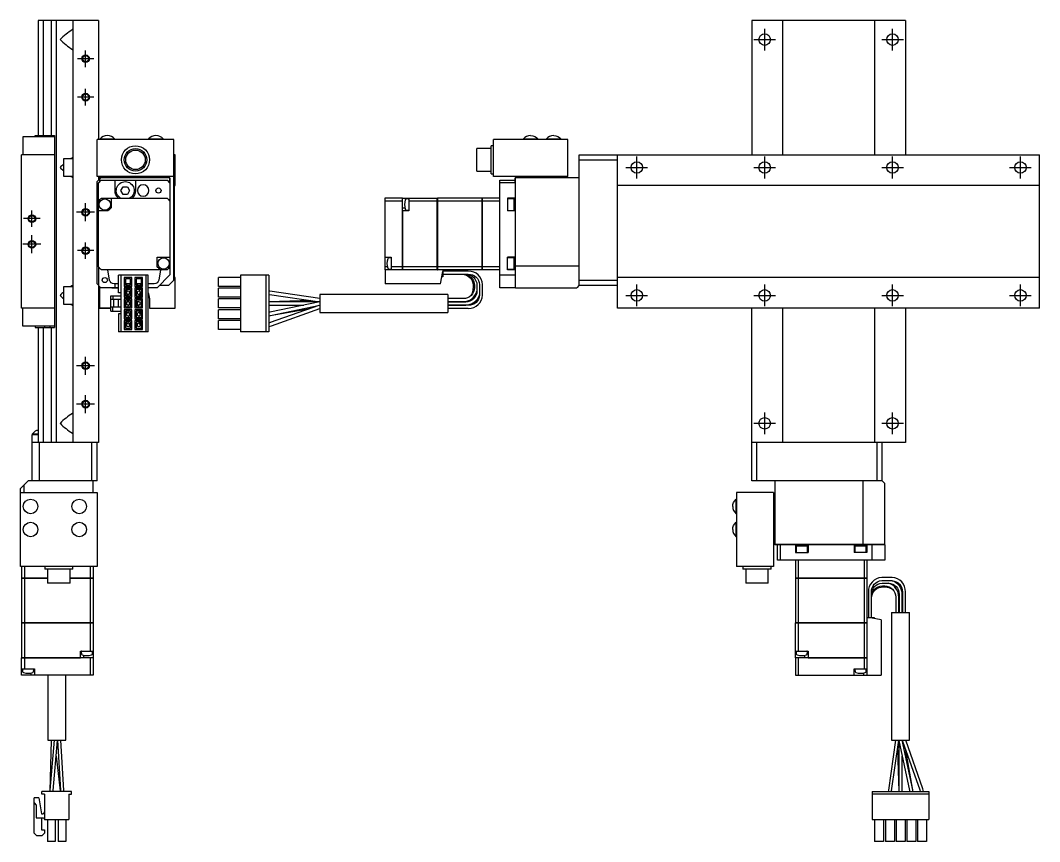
# Model space of a CAD drawing. Extents: x -2 to 818, y -8 to 481.
# Drawn here: x 419 to 817.6, y 87.5 to 408.5 of the extents above; entities that cross this region are included whole.
import ezdxf

# ---------------------------------------------------------------- set-up
doc = ezdxf.new("R2010")
doc.units = 0
doc.header["$LTSCALE"] = 0.5
doc.linetypes.add('CENTER', pattern=[50.8, 31.75, -6.35, 6.35, -6.35])
for name, color, linetype in [('MSM_CENTER', 1, 'CENTER'), ('MSM_CONTINUOUS', 7, 'CONTINUOUS'), ('MSM_NARROW', 5, 'CONTINUOUS')]:
    doc.layers.add(name, color=color, linetype=linetype)

msp = doc.modelspace()

# ---------------------------------------------------------------- linework, layer by layer
at = {"layer": 'MSM_CENTER'}
for p, q in [((710.06, 396.79), (710.06, 405.29)), ((760.06, 396.79), (760.06, 405.29)), ((705.81, 401.04), (714.31, 401.04)), ((755.81, 401.04), (764.31, 401.04)), ((444.54, 390.31), (444.54, 396.77)), ((447.77, 393.54), (441.31, 393.54)), ((444.54, 375.31), (444.54, 381.77)), ((447.77, 378.54), (441.31, 378.54)), ((660.06, 346.79), (660.06, 355.29)), ((710.06, 346.79), (710.06, 355.29)), ((760.06, 346.79), (760.06, 355.29)), ((810.06, 346.79), (810.06, 355.29)), ((655.81, 351.04), (664.31, 351.04)), ((705.81, 351.04), (714.31, 351.04)), ((755.81, 351.04), (764.31, 351.04)), ((805.81, 351.04), (814.31, 351.04)), ((444.54, 330.04), (444.54, 337.04)), ((426.77, 331.04), (420.31, 331.04)), ((423.54, 327.81), (423.54, 334.27)), ((448.04, 333.54), (441.04, 333.54)), ((423.54, 317.54), (423.54, 324.54)), ((427.04, 321.04), (420.04, 321.04)), ((444.54, 315.31), (444.54, 321.77)), ((447.77, 318.54), (441.31, 318.54)), ((660.06, 296.79), (660.06, 305.29)), ((710.06, 296.79), (710.06, 305.29)), ((760.06, 296.79), (760.06, 305.29)), ((810.06, 296.79), (810.06, 305.29)), ((655.81, 301.04), (664.31, 301.04)), ((705.81, 301.04), (714.31, 301.04)), ((755.81, 301.04), (764.31, 301.04)), ((805.81, 301.04), (814.31, 301.04)), ((444.54, 270.04), (444.54, 277.04)), ((448.04, 273.54), (441.04, 273.54)), ((444.54, 255.04), (444.54, 262.04)), ((448.04, 258.54), (441.04, 258.54)), ((710.06, 246.79), (710.06, 255.29)), ((760.06, 246.79), (760.06, 255.29)), ((705.81, 251.04), (714.31, 251.04)), ((755.81, 251.04), (764.31, 251.04))]:
    msp.add_line(p, q, dxfattribs=at)
at = {"layer": 'MSM_CONTINUOUS'}
for p, q in [((426.04, 408.54), (426.04, 363.54)), ((449.54, 408.54), (426.04, 408.54)), ((428, 408.54), (428, 363.54)), ((431.08, 408.54), (431.08, 363.54)), ((433.04, 408.54), (433.04, 243.54)), ((439.54, 408.54), (439.54, 243.54)), ((449.54, 408.54), (449.54, 362.04)), ((705.06, 408.54), (705.06, 356.04)), ((765.06, 408.54), (705.06, 408.54)), ((717.06, 408.54), (717.06, 356.04)), ((753.06, 408.54), (753.06, 356.04)), ((765.06, 408.54), (765.06, 356.04)), ((439.54, 404.78), (439.41, 404.94)), ((439.54, 397.3), (439.41, 397.14)), ((432.44, 363.04), (420.04, 363.04)), ((420.04, 363.04), (420.04, 356.04)), ((424.84, 363.54), (432.44, 363.54)), ((424.84, 363.04), (424.84, 363.54)), ((428.52, 363.04), (428.52, 363.54)), ((430.57, 363.04), (430.57, 363.54)), ((432.44, 363.54), (432.44, 356.04)), ((449.04, 347.54), (449.04, 362.04)), ((479.04, 362.04), (449.04, 362.04)), ((450.19, 362.2), (455.89, 362.2)), ((450.19, 362.2), (450.19, 362.04)), ((455.89, 362.04), (455.89, 362.2)), ((469.19, 362.2), (474.89, 362.2)), ((469.19, 362.2), (469.19, 362.04)), ((474.89, 362.04), (474.89, 362.2)), ((479.04, 307.04), (479.04, 362.04)), ((603.06, 348.54), (603.06, 359.54)), ((604.06, 359.54), (603.06, 359.54)), ((633.06, 362.04), (604.06, 362.04)), ((604.06, 347.54), (604.06, 362.04)), ((615.71, 362.2), (621.41, 362.2)), ((615.71, 362.2), (615.71, 362.04)), ((621.41, 362.04), (621.41, 362.2)), ((624.71, 362.2), (630.41, 362.2)), ((624.71, 362.2), (624.71, 362.04)), ((630.41, 362.04), (630.41, 362.2)), ((633.06, 347.54), (633.06, 362.04)), ((419.54, 296.04), (419.54, 356.04)), ((432.54, 356.04), (419.54, 356.04)), ((432.54, 296.04), (432.54, 356.04)), ((439.54, 354.78), (439.41, 354.94)), ((479.54, 356.04), (479.04, 356.04)), ((479.54, 344.04), (479.54, 356.04)), ((597.56, 349.62), (597.56, 358.47)), ((603.06, 358.47), (597.56, 358.47)), ((637.56, 356.04), (817.56, 356.04)), ((637.56, 305.04), (637.56, 356.04)), ((652.56, 296.04), (652.56, 356.04)), ((817.56, 296.04), (817.56, 356.04)), ((436.04, 347.54), (436.04, 354.54)), ((436.04, 354.54), (439.54, 354.54)), ((637.56, 354.04), (652.56, 354.04)), ((439.54, 347.54), (436.04, 347.54)), ((439.54, 347.3), (439.41, 347.14)), ((479.04, 347.54), (449.04, 347.54)), ((450.54, 347.04), (449.04, 345.54)), ((449.54, 347.54), (449.54, 346.04)), ((450.04, 347.54), (450.04, 345.54)), ((450.54, 347.54), (450.54, 347.04)), ((477.54, 347.04), (450.54, 347.04)), ((453.04, 347.54), (453.04, 347.04)), ((455.54, 347.54), (455.54, 347.04)), ((469.54, 347.54), (469.54, 347.04)), ((472.04, 347.54), (472.04, 347.04)), ((474.54, 347.54), (474.54, 347.04)), ((477.44, 345.14), (477.44, 347.04)), ((477.54, 347.04), (477.54, 337.92)), ((597.56, 349.62), (603.06, 349.62)), ((603.06, 348.54), (604.06, 348.54)), ((633.06, 347.54), (604.06, 347.54)), ((612.56, 345.14), (612.56, 347.04)), ((637.56, 347.04), (612.56, 347.04)), ((612.66, 312.54), (612.66, 347.04)), ((615.68, 347.54), (615.68, 347.04)), ((617.12, 347.54), (617.12, 347.04)), ((620.01, 347.54), (620.01, 347.04)), ((621.45, 347.54), (621.45, 347.04)), ((624.68, 347.54), (624.68, 347.04)), ((626.12, 347.54), (626.12, 347.04)), ((629.01, 347.54), (629.01, 347.04)), ((630.45, 347.54), (630.45, 347.04)), ((449.04, 305.54), (449.04, 345.54)), ((450.54, 346.04), (449.54, 345.04)), ((449.54, 337.93), (449.54, 345.04)), ((450.54, 346.04), (476.54, 346.04)), ((456.04, 342.04), (456.04, 346.04)), ((458.31, 342.04), (459.17, 343.54)), ((459.17, 343.54), (460.91, 343.54)), ((460.91, 343.54), (461.77, 342.04)), ((464.04, 346.04), (464.04, 342.04)), ((477.54, 345.04), (476.54, 346.04)), ((479.24, 344.04), (479.54, 344.04)), ((479.24, 308.04), (479.24, 344.04)), ((606.56, 346.04), (612.56, 346.04)), ((606.56, 304.04), (606.56, 346.04)), ((612.56, 345.04), (606.56, 345.04)), ((612.56, 345.04), (612.56, 345.14)), ((612.56, 345.14), (612.56, 345.04)), ((612.56, 345.04), (612.56, 304.04)), ((817.56, 344.04), (652.56, 344.04)), ((450.7, 339.04), (476.39, 339.04)), ((454.54, 339.04), (454.54, 335.29)), ((459.17, 340.54), (458.31, 342.04)), ((460.91, 340.54), (459.17, 340.54)), ((461.77, 342.04), (460.91, 340.54)), ((568.45, 339.04), (561.56, 339.04)), ((561.56, 339.04), (561.56, 311.04)), ((568.45, 311.04), (568.45, 339.04)), ((568.46, 339.04), (582.06, 339.04)), ((570.75, 338.77), (569.98, 338.7)), ((570.96, 339.04), (570.96, 334.04)), ((582.06, 311.04), (582.06, 339.04)), ((582.06, 339.03), (582.07, 339.03)), ((582.07, 339.04), (582.07, 311.04)), ((599.56, 339.04), (582.07, 339.04)), ((599.56, 311.04), (599.56, 339.04)), ((599.57, 339.04), (599.57, 311.04)), ((606.56, 339.04), (599.57, 339.04)), ((612.56, 339.04), (609.56, 339.04)), ((609.56, 339.04), (609.56, 334.04)), ((612.06, 338.79), (609.56, 338.79)), ((612.06, 334.29), (612.06, 338.79)), ((449.54, 312.2), (449.54, 337.89)), ((477.54, 337.89), (477.54, 312.2)), ((568.45, 337.89), (561.56, 337.89)), ((568.46, 335.29), (569.4, 335.29)), ((582.06, 337.89), (570.96, 337.89)), ((582.06, 337.88), (582.07, 337.88)), ((599.56, 337.89), (582.07, 337.89)), ((606.56, 337.89), (599.57, 337.89)), ((453.29, 334.04), (449.54, 334.04)), ((570.96, 334.04), (568.46, 334.04)), ((568.46, 334.04), (568.46, 311.04)), ((569.98, 334.38), (570.75, 334.31)), ((609.56, 334.29), (612.06, 334.29)), ((612.56, 334.04), (609.56, 334.04)), ((472.54, 312.29), (472.54, 316.04)), ((472.54, 316.04), (477.54, 316.04)), ((561.56, 316.04), (564.06, 316.04)), ((563.86, 315.77), (563.09, 315.7)), ((564.06, 316.04), (564.06, 311.04)), ((612.56, 316.04), (609.56, 316.04)), ((609.56, 311.04), (609.56, 316.04)), ((612.06, 315.79), (609.56, 315.79)), ((612.06, 311.29), (612.06, 315.79)), ((449.54, 312.14), (449.54, 243.54)), ((476.39, 311.04), (450.69, 311.04)), ((453.95, 307.03), (453.24, 311.04)), ((473.84, 311.04), (473.13, 307.03)), ((477.54, 312.15), (477.54, 309.04)), ((561.56, 312.29), (562.51, 312.29)), ((568.45, 311.04), (561.56, 311.04)), ((561.66, 311.04), (561.66, 305.54)), ((563.09, 311.38), (563.86, 311.31)), ((568.45, 312.2), (564.06, 312.2)), ((582.06, 312.2), (568.46, 312.2)), ((599.56, 311.04), (568.46, 311.04)), ((582.06, 312.2), (582.07, 312.2)), ((582.06, 311.05), (582.07, 311.05)), ((599.56, 312.2), (582.07, 312.2)), ((584.16, 311.04), (584.16, 308.24)), ((606.56, 312.2), (599.57, 312.2)), ((606.56, 311.04), (599.57, 311.04)), ((609.56, 311.29), (612.06, 311.29)), ((612.56, 311.04), (609.56, 311.04)), ((612.56, 312.57), (612.65, 312.53)), ((612.65, 312.53), (612.66, 312.54)), ((612.65, 304.05), (612.65, 312.53)), ((612.66, 312.54), (637.56, 312.54)), ((457.44, 301.99), (457.44, 308.99)), ((469.04, 308.99), (457.44, 308.99)), ((458.44, 286.79), (458.44, 308.99)), ((459.64, 308.04), (459.64, 304.54)), ((462.64, 308.04), (459.64, 308.04)), ((462.14, 307.54), (460.14, 307.54)), ((460.14, 307.54), (460.14, 305.04)), ((462.14, 305.04), (462.14, 307.54)), ((462.64, 304.54), (462.64, 308.04)), ((466.84, 308.04), (463.84, 308.04)), ((463.84, 308.04), (463.84, 304.54)), ((466.34, 307.54), (464.34, 307.54)), ((464.34, 307.54), (464.34, 305.04)), ((466.34, 305.04), (466.34, 307.54)), ((466.84, 304.54), (466.84, 308.04)), ((468.04, 308.99), (468.04, 286.79)), ((469.04, 286.79), (469.04, 308.99)), ((472.54, 304.04), (477.54, 309.04)), ((477.04, 305.04), (479.04, 307.04)), ((479.54, 308.04), (479.24, 308.04)), ((479.54, 296.04), (479.54, 308.04)), ((505.16, 308.04), (496.56, 308.04)), ((496.56, 304.54), (496.56, 308.04)), ((505.16, 308.99), (505.16, 286.79)), ((516.16, 308.99), (505.16, 308.99)), ((515.16, 286.79), (515.16, 308.99)), ((516.16, 308.99), (516.16, 286.79)), ((583.3, 305.54), (584.16, 310.44)), ((584.16, 308.24), (583.78, 308.24)), ((594.16, 310.49), (584.16, 310.49)), ((584.16, 309.29), (594.16, 309.29)), ((591.68, 309.29), (591.92, 309.29)), ((606.56, 309.04), (612.56, 309.04)), ((637.56, 307.04), (652.56, 307.04)), ((817.56, 308.04), (652.56, 308.04)), ((436.04, 297.54), (436.04, 304.54)), ((436.04, 304.54), (439.54, 304.54)), ((439.54, 304.78), (439.41, 304.94)), ((449.04, 305.54), (450.54, 304.04)), ((450.04, 304.54), (450.04, 296.24)), ((457.44, 304.04), (450.54, 304.04)), ((454.84, 303.84), (454.84, 304.04)), ((457.44, 303.84), (454.84, 303.84)), ((457.44, 305.54), (455.72, 305.54)), ((456.04, 304.04), (456.04, 305.54)), ((459.64, 304.54), (462.64, 304.54)), ((462.64, 303.84), (459.64, 303.84)), ((459.64, 303.84), (459.64, 300.34)), ((462.14, 305.54), (460.14, 305.54)), ((460.14, 305.04), (462.14, 305.04)), ((462.14, 303.34), (460.14, 303.34)), ((460.14, 303.34), (460.14, 300.84)), ((460.65, 305.04), (460.6, 305.54)), ((460.84, 302.67), (460.79, 303.34)), ((461.81, 305.54), (461.85, 305.04)), ((461.99, 303.34), (462.13, 301.71)), ((462.14, 305.16), (462.13, 305.54)), ((462.14, 300.84), (462.14, 303.34)), ((462.64, 300.34), (462.64, 303.84)), ((463.84, 304.54), (466.84, 304.54)), ((463.84, 303.84), (463.84, 300.34)), ((466.84, 303.84), (463.84, 303.84)), ((466.34, 305.54), (464.34, 305.54)), ((464.34, 305.04), (464.42, 305.54)), ((464.34, 305.04), (466.34, 305.04)), ((466.34, 303.34), (464.34, 303.34)), ((464.34, 303.34), (464.34, 300.84)), ((464.34, 303.15), (464.37, 303.34)), ((464.8, 305.54), (464.7, 305.04)), ((465.6, 303.34), (465.48, 302.73)), ((466.02, 305.54), (465.92, 305.04)), ((466.34, 300.84), (466.34, 303.34)), ((466.84, 300.34), (466.84, 303.84)), ((471.36, 305.54), (469.04, 305.54)), ((472.54, 304.04), (469.04, 304.04)), ((473.54, 305.04), (477.04, 305.04)), ((505.16, 304.54), (496.56, 304.54)), ((496.56, 300.34), (496.56, 303.84)), ((505.16, 303.84), (496.56, 303.84)), ((583.3, 305.54), (561.66, 305.54)), ((596.09, 304.52), (595.97, 303.14)), ((596.56, 304.98), (596.56, 304.1)), ((597.56, 305.13), (597.56, 302.65)), ((598.56, 305.29), (598.56, 301.19)), ((599.76, 301.19), (599.76, 305.29)), ((612.56, 304.04), (606.56, 304.04)), ((612.65, 304.05), (612.56, 304.14)), ((612.66, 304.04), (612.65, 304.05)), ((612.66, 304.04), (636.56, 304.04)), ((637.56, 305.04), (636.56, 304.04)), ((637.56, 305.04), (652.56, 305.04)), ((454.44, 294.89), (454.44, 300.89)), ((454.44, 300.89), (458.44, 300.89)), ((458.44, 299.39), (454.44, 299.39)), ((455.24, 300.89), (455.24, 299.39)), ((455.44, 299.39), (455.44, 296.39)), ((458.44, 301.99), (457.44, 301.99)), ((457.44, 296.39), (457.44, 299.39)), ((459.64, 300.34), (462.64, 300.34)), ((459.64, 299.64), (459.64, 296.14)), ((462.64, 299.64), (459.64, 299.64)), ((460.4, 300.84), (460.14, 302.02)), ((460.36, 301.02), (460.14, 301.53)), ((460.14, 300.84), (462.14, 300.84)), ((462.14, 299.14), (460.14, 299.14)), ((460.14, 299.14), (460.14, 296.64)), ((460.58, 301.75), (461.13, 300.84)), ((461.4, 299.07), (460.68, 298.36)), ((461, 300.84), (460.98, 301.1)), ((462.14, 301.69), (461.7, 302.43)), ((462.14, 296.64), (462.14, 299.14)), ((462.64, 296.14), (462.64, 299.64)), ((463.84, 300.34), (466.84, 300.34)), ((466.84, 299.64), (463.84, 299.64)), ((463.84, 299.64), (463.84, 296.14)), ((464.73, 302.33), (464.34, 301.33)), ((464.34, 300.84), (466.34, 300.84)), ((466.34, 299.14), (464.34, 299.14)), ((464.34, 299.14), (464.34, 296.64)), ((465.54, 300.84), (465.94, 301.85)), ((466.34, 302.62), (465.77, 300.84)), ((466.34, 296.64), (466.34, 299.14)), ((466.84, 296.14), (466.84, 299.64)), ((469.54, 299.94), (469.54, 296.04)), ((505.16, 300.34), (496.56, 300.34)), ((505.16, 299.64), (496.56, 299.64)), ((496.56, 296.14), (496.56, 299.64)), ((516.64, 302.68), (516.16, 302.73)), ((516.16, 301.42), (516.45, 301.39)), ((516.16, 301.42), (516.49, 301.39)), ((532.46, 299.07), (516.26, 298.54)), ((516.45, 301.39), (536.16, 298.53)), ((536.16, 299.85), (516.64, 302.68)), ((536.16, 301.39), (536.16, 294.39)), ((586.16, 301.39), (536.16, 301.39)), ((586.16, 301.39), (586.16, 294.39)), ((592.16, 299.79), (586.16, 299.79)), ((598.55, 301.2), (598.57, 301.23)), ((432.54, 296.04), (419.54, 296.04)), ((420.04, 289.04), (420.04, 296.04)), ((432.44, 296.04), (432.44, 288.54)), ((439.54, 297.54), (436.04, 297.54)), ((439.54, 297.3), (439.41, 297.14)), ((449.54, 296.04), (454.44, 296.04)), ((450.04, 296.24), (454.44, 296.24)), ((458.44, 296.39), (454.44, 296.39)), ((455.24, 294.89), (455.24, 296.39)), ((459.64, 296.14), (462.64, 296.14)), ((462.64, 295.44), (459.64, 295.44)), ((459.64, 295.44), (459.64, 291.94)), ((460.14, 296.64), (462.14, 296.64)), ((460.14, 294.94), (460.14, 292.44)), ((462.14, 294.94), (460.14, 294.94)), ((460.5, 293.81), (460.71, 294.94)), ((461.13, 297.24), (461.02, 296.64)), ((461.6, 297.43), (462.14, 297.97)), ((462.03, 294.94), (461.78, 293.57)), ((462.14, 292.44), (462.14, 294.94)), ((462.64, 291.94), (462.64, 295.44)), ((463.84, 296.14), (466.84, 296.14)), ((463.84, 295.44), (463.84, 291.94)), ((466.84, 295.44), (463.84, 295.44)), ((465.34, 298.54), (464.34, 298.54)), ((464.34, 297.24), (465.34, 297.24)), ((464.34, 296.64), (466.34, 296.64)), ((464.34, 294.94), (464.34, 292.44)), ((466.34, 294.94), (464.34, 294.94)), ((465.21, 296.64), (465.04, 297.24)), ((465.67, 294.94), (465.97, 293.86)), ((466.34, 292.44), (466.34, 294.94)), ((466.84, 291.94), (466.84, 295.44)), ((469.54, 296.04), (479.54, 296.04)), ((505.16, 296.14), (496.56, 296.14)), ((496.56, 291.94), (496.56, 295.44)), ((505.16, 295.44), (496.56, 295.44)), ((536.1, 298.54), (516.16, 298.54)), ((516.16, 297.24), (529.91, 297.24)), ((536.11, 298.54), (516.56, 294.44)), ((516.72, 293.13), (532.22, 295.88)), ((535.79, 297.15), (516.77, 290.39)), ((516.82, 293.16), (536.16, 297.23)), ((517.2, 289.17), (536.16, 295.9)), ((586.16, 298.59), (593.16, 298.59)), ((593.16, 298.49), (586.16, 298.49)), ((586.16, 297.29), (593.16, 297.29)), ((594.16, 297.19), (586.16, 297.19)), ((586.16, 295.99), (594.16, 295.99)), ((593.88, 298.64), (592.66, 298.49)), ((593.16, 298.59), (593.88, 298.65)), ((593.88, 298.65), (593.9, 298.65)), ((593.9, 298.65), (593.88, 298.64)), ((594.71, 297.4), (595.11, 297.62)), ((817.56, 296.04), (652.56, 296.04)), ((705.06, 228.54), (705.06, 296.04)), ((717.06, 296.04), (717.06, 243.54)), ((753.06, 296.04), (753.06, 243.54)), ((765.06, 296.04), (765.06, 243.54)), ((454.44, 294.89), (458.44, 294.89)), ((457.44, 293.79), (457.44, 286.79)), ((458.44, 293.79), (457.44, 293.79)), ((459.64, 291.94), (462.64, 291.94)), ((459.64, 291.24), (459.64, 287.74)), ((462.64, 291.24), (459.64, 291.24)), ((460.14, 292.44), (462.14, 292.44)), ((461.35, 293.08), (461.2, 292.44)), ((462.64, 287.74), (462.64, 291.24)), ((463.84, 291.94), (466.84, 291.94)), ((466.84, 291.24), (463.84, 291.24)), ((463.84, 291.24), (463.84, 287.74)), ((464.71, 293.52), (464.34, 294.88)), ((464.34, 292.44), (466.34, 292.44)), ((465.52, 292.44), (465.42, 293.05)), ((466.84, 287.74), (466.84, 291.24)), ((505.16, 291.94), (496.56, 291.94)), ((496.56, 287.74), (496.56, 291.24)), ((505.16, 291.24), (496.56, 291.24)), ((516.56, 294.44), (516.16, 294.37)), ((516.16, 293.07), (516.82, 293.16)), ((516.16, 293.06), (516.72, 293.13)), ((536.16, 294.39), (586.16, 294.39)), ((432.44, 289.04), (420.04, 289.04)), ((424.84, 289.04), (424.84, 288.54)), ((424.84, 288.54), (432.44, 288.54)), ((426.04, 288.54), (426.04, 243.54)), ((428, 288.54), (428, 243.54)), ((428.52, 289.04), (428.52, 288.54)), ((430.57, 289.04), (430.57, 288.54)), ((431.08, 288.54), (431.08, 243.54)), ((459.64, 287.74), (462.64, 287.74)), ((462.14, 290.74), (460.14, 290.74)), ((460.14, 290.74), (460.14, 288.24)), ((460.14, 288.24), (462.14, 288.24)), ((460.51, 289.65), (460.78, 290.74)), ((462.12, 290.74), (461.77, 289.33)), ((462.14, 288.24), (462.14, 290.74)), ((463.84, 287.74), (466.84, 287.74)), ((464.34, 290.74), (464.34, 288.24)), ((466.34, 290.74), (464.34, 290.74)), ((464.34, 288.24), (466.34, 288.24)), ((464.7, 289.39), (464.48, 290.74)), ((465.79, 290.74), (465.98, 289.59)), ((466.34, 288.24), (466.34, 290.74)), ((505.16, 287.74), (496.56, 287.74)), ((516.78, 290.4), (516.16, 290.23)), ((516.77, 290.39), (516.16, 290.23)), ((516.16, 288.91), (517.2, 289.17)), ((469.04, 286.79), (457.44, 286.79)), ((516.16, 286.79), (505.16, 286.79)), ((439.54, 254.78), (439.41, 254.94)), ((426.04, 248.19), (425.33, 248.19)), ((439.54, 247.3), (439.41, 247.14)), ((426.04, 246.54), (423.54, 246.54)), ((423.54, 246.54), (423.54, 228.54)), ((449.54, 243.54), (423.54, 243.54)), ((426.04, 246.74), (423.68, 246.74)), ((423.68, 246.74), (423.68, 246.54)), ((426.54, 228.54), (426.54, 243.54)), ((447.04, 228.54), (447.04, 243.54)), ((449.04, 228.54), (449.04, 243.54)), ((765.06, 243.54), (705.06, 243.54)), ((707.06, 228.54), (707.06, 243.54)), ((754.06, 228.54), (754.06, 243.54)), ((756.06, 228.54), (756.06, 243.54)), ((419.04, 225.54), (422.04, 228.54)), ((449.04, 228.54), (422.04, 228.54)), ((447.54, 224.04), (447.54, 228.54)), ((756.06, 228.54), (705.06, 228.54)), ((714.06, 228.54), (714.06, 203.54)), ((748.56, 203.64), (748.56, 228.54)), ((756.06, 228.54), (757.06, 227.54)), ((757.06, 203.64), (757.06, 227.54)), ((419.04, 195.04), (419.04, 225.54)), ((419.04, 224.04), (449.04, 224.04)), ((420.54, 224.04), (420.54, 227.04)), ((449.04, 224.04), (449.04, 195.04)), ((713.56, 224.04), (699.06, 224.04)), ((699.06, 224.04), (699.06, 195.04)), ((713.56, 224.04), (713.56, 195.04)), ((698.9, 215.69), (698.9, 221.39)), ((699.06, 221.39), (698.9, 221.39)), ((713.56, 221.43), (714.06, 221.43)), ((713.56, 219.98), (714.06, 219.98)), ((698.9, 215.69), (699.06, 215.69)), ((713.56, 217.1), (714.06, 217.1)), ((713.56, 215.65), (714.06, 215.65)), ((698.9, 206.69), (698.9, 212.39)), ((699.06, 212.39), (698.9, 212.39)), ((713.56, 212.43), (714.06, 212.43)), ((713.56, 210.98), (714.06, 210.98)), ((713.56, 208.1), (714.06, 208.1)), ((698.9, 206.69), (699.06, 206.69)), ((713.56, 206.65), (714.06, 206.65)), ((748.56, 203.64), (714.06, 203.64)), ((757.06, 203.54), (714.06, 203.54)), ((715.06, 197.54), (715.06, 203.54)), ((716.06, 203.54), (716.06, 197.54)), ((722.06, 203.54), (722.06, 200.54)), ((727.06, 203.54), (727.06, 200.54)), ((745.06, 203.54), (745.06, 200.54)), ((748.54, 203.54), (748.57, 203.63)), ((748.57, 203.63), (748.56, 203.64)), ((757.05, 203.63), (748.57, 203.63)), ((750.06, 203.54), (750.06, 200.54)), ((752.06, 197.54), (752.06, 203.54)), ((757.05, 203.63), (756.96, 203.54)), ((757.06, 203.64), (757.05, 203.63)), ((757.06, 203.54), (757.06, 197.54)), ((722.06, 200.54), (727.06, 200.54)), ((726.81, 203.04), (722.31, 203.04)), ((722.31, 203.04), (722.31, 200.54)), ((726.81, 200.54), (726.81, 203.04)), ((750.06, 200.54), (745.06, 200.54)), ((749.81, 203.04), (745.31, 203.04)), ((745.31, 203.04), (745.31, 200.54)), ((749.81, 200.54), (749.81, 203.04)), ((757.06, 197.54), (715.06, 197.54)), ((722.06, 197.54), (722.06, 190.55)), ((723.22, 197.54), (723.22, 190.55)), ((748.91, 197.54), (748.91, 190.55)), ((750.06, 197.54), (750.06, 190.55)), ((449.04, 195.04), (419.04, 195.04)), ((419.54, 195.04), (419.54, 190.55)), ((420.7, 195.04), (420.7, 190.55)), ((428.54, 195.04), (428.54, 194.04)), ((439.54, 194.04), (428.54, 194.04)), ((429.62, 194.04), (429.62, 188.54)), ((438.47, 188.54), (438.47, 194.04)), ((439.54, 194.04), (439.54, 195.04)), ((446.39, 195.04), (446.39, 190.55)), ((447.54, 195.04), (447.54, 190.55)), ((713.56, 195.04), (699.06, 195.04)), ((701.56, 195.04), (701.56, 194.04)), ((712.56, 194.04), (701.56, 194.04)), ((702.64, 194.04), (702.64, 188.54)), ((711.49, 188.54), (711.49, 194.04)), ((712.56, 194.04), (712.56, 195.04)), ((419.54, 190.55), (429.62, 190.55)), ((419.54, 190.54), (419.54, 173.05)), ((429.62, 190.54), (419.54, 190.54)), ((420.7, 190.54), (420.7, 173.05)), ((428.84, 190.55), (428.82, 190.54)), ((438.47, 188.54), (429.62, 188.54)), ((438.47, 190.55), (447.54, 190.55)), ((447.54, 190.54), (438.47, 190.54)), ((438.61, 190.54), (438.59, 190.55)), ((446.39, 190.54), (446.39, 173.05)), ((447.54, 190.54), (447.54, 173.05)), ((711.49, 188.54), (702.64, 188.54)), ((722.06, 190.55), (750.06, 190.55)), ((722.06, 190.54), (722.06, 173.05)), ((750.06, 190.54), (722.06, 190.54)), ((723.22, 190.54), (723.22, 173.05)), ((748.91, 190.54), (748.91, 173.05)), ((750.06, 190.54), (750.06, 159.44)), ((759.91, 190.74), (755.82, 190.74)), ((755.82, 189.54), (759.91, 189.54)), ((755.98, 188.54), (758.45, 188.54)), ((756.13, 187.54), (757, 187.54)), ((759.91, 189.53), (759.87, 189.54)), ((750.61, 185.14), (750.61, 175.14)), ((751.81, 175.14), (751.81, 185.14)), ((756.58, 187.07), (757.97, 186.94)), ((762.46, 184.85), (762.46, 184.87)), ((762.46, 184.87), (762.46, 184.85)), ((762.51, 184.14), (762.46, 184.85)), ((762.46, 184.85), (762.61, 183.64)), ((762.51, 177.14), (762.51, 184.14)), ((762.61, 184.14), (762.61, 177.14)), ((763.71, 185.68), (763.48, 186.08)), ((763.81, 177.14), (763.81, 184.14)), ((763.91, 185.14), (763.91, 177.14)), ((765.11, 177.14), (765.11, 185.14)), ((751.81, 182.66), (751.82, 182.9)), ((761.31, 183.14), (761.31, 177.14)), ((759.71, 177.14), (766.71, 177.14)), ((759.71, 177.14), (759.71, 127.14)), ((766.71, 127.14), (766.71, 177.14)), ((419.54, 173.05), (447.54, 173.05)), ((419.54, 173.04), (419.54, 159.44)), ((447.54, 173.04), (419.54, 173.04)), ((419.55, 173.04), (419.55, 173.05)), ((420.7, 173.04), (420.7, 173.05)), ((420.7, 173.04), (420.7, 159.44)), ((446.38, 173.04), (446.38, 173.05)), ((446.39, 173.04), (446.39, 161.94)), ((447.53, 173.04), (447.53, 173.05)), ((447.54, 173.04), (447.54, 159.44)), ((722.06, 173.05), (750.06, 173.05)), ((750.06, 173.04), (722.06, 173.04)), ((722.06, 159.44), (722.06, 173.04)), ((722.07, 173.04), (722.07, 173.05)), ((723.22, 173.04), (723.22, 161.94)), ((723.23, 173.04), (723.23, 173.05)), ((748.91, 173.04), (748.91, 173.05)), ((748.91, 173.04), (748.91, 159.44)), ((750.05, 173.04), (750.05, 173.05)), ((750.06, 175.14), (752.86, 175.14)), ((755.56, 174.28), (750.66, 175.14)), ((752.86, 175.14), (752.86, 174.75)), ((755.56, 174.28), (755.56, 152.64)), ((419.54, 159.44), (442.54, 159.44)), ((447.54, 159.43), (419.54, 159.43)), ((419.54, 152.54), (419.54, 159.43)), ((420.7, 159.43), (420.7, 155.04)), ((442.54, 161.94), (447.54, 161.94)), ((442.54, 159.44), (442.54, 161.94)), ((442.81, 161.72), (442.88, 160.96)), ((443.79, 159.44), (443.79, 160.37)), ((446.39, 159.43), (446.39, 152.54)), ((447.2, 160.96), (447.27, 161.72)), ((447.54, 159.43), (447.54, 152.54)), ((722.06, 161.94), (727.06, 161.94)), ((722.06, 159.43), (722.06, 152.54)), ((750.06, 159.43), (722.06, 159.43)), ((722.33, 161.72), (722.4, 160.96)), ((723.22, 159.43), (723.22, 152.54)), ((725.81, 159.44), (725.81, 160.37)), ((726.73, 160.96), (726.8, 161.72)), ((727.06, 161.94), (727.06, 159.44)), ((727.06, 159.44), (750.06, 159.44)), ((748.91, 159.43), (748.91, 155.04)), ((750.06, 159.43), (750.06, 152.54)), ((419.54, 155.04), (424.54, 155.04)), ((447.54, 152.54), (419.54, 152.54)), ((419.81, 154.83), (419.88, 154.07)), ((423.29, 152.54), (423.29, 153.48)), ((424.2, 154.07), (424.27, 154.83)), ((424.54, 155.04), (424.54, 152.54)), ((429.77, 152.54), (429.77, 127.14)), ((436.77, 127.14), (436.77, 152.54)), ((722.06, 152.54), (750.06, 152.54)), ((745.06, 152.54), (745.06, 155.04)), ((745.06, 155.04), (750.06, 155.04)), ((745.33, 154.83), (745.4, 154.07)), ((748.81, 152.54), (748.81, 153.48)), ((749.73, 154.07), (749.8, 154.83)), ((750.06, 152.64), (755.56, 152.64)), ((429.77, 127.14), (436.77, 127.14)), ((431.14, 127.14), (430.49, 107.28)), ((432.24, 127.14), (430.53, 107.61)), ((431.82, 107.5), (433.54, 127.12)), ((433.54, 127.14), (434.67, 107.49)), ((435.97, 107.56), (434.84, 127.14)), ((761.26, 127.14), (758.43, 107.62)), ((759.71, 127.14), (766.71, 127.14)), ((759.71, 107.43), (762.57, 127.14)), ((762.56, 127.08), (766.67, 107.53)), ((762.56, 127.07), (762.56, 107.14)), ((767.94, 107.8), (763.88, 127.14)), ((763.96, 126.77), (770.71, 107.74)), ((771.94, 108.18), (765.2, 127.14)), ((433, 120.92), (434.66, 107.36)), ((762.03, 123.44), (762.56, 107.23)), ((763.86, 107.14), (763.86, 120.88)), ((767.98, 107.69), (765.22, 123.2)), ((430.53, 107.61), (430.5, 107.14)), ((431.81, 107.14), (431.86, 107.92)), ((758.43, 107.62), (758.38, 107.14)), ((768.04, 107.14), (767.94, 107.8)), ((768.05, 107.14), (767.98, 107.69)), ((770.71, 107.75), (770.88, 107.14)), ((770.71, 107.74), (770.88, 107.14)), ((772.2, 107.14), (771.94, 108.18)), ((426.24, 104.64), (424.44, 104.64)), ((424.44, 90.84), (424.44, 104.64)), ((426.24, 104.64), (427.24, 98.39)), ((427.44, 106.14), (427.44, 107.14)), ((439.04, 107.14), (427.44, 107.14)), ((428.44, 106.14), (427.44, 106.14)), ((428.44, 106.14), (428.44, 96.14)), ((430.49, 107.28), (430.49, 107.14)), ((431.8, 107.14), (431.82, 107.5)), ((434.67, 107.49), (434.68, 107.14)), ((434.68, 107.15), (434.68, 107.14)), ((435.98, 107.14), (435.97, 107.56)), ((438.04, 106.14), (439.04, 106.14)), ((438.04, 106.14), (438.04, 96.14)), ((439.04, 106.14), (439.04, 107.14)), ((752.11, 107.14), (774.31, 107.14)), ((752.11, 107.14), (752.11, 96.14)), ((774.31, 106.14), (752.11, 106.14)), ((759.68, 107.14), (759.72, 107.46)), ((759.68, 107.14), (759.71, 107.43)), ((766.67, 107.53), (766.73, 107.14)), ((774.31, 107.14), (774.31, 96.14)), ((424.44, 102.64), (425.24, 101.84)), ((425.24, 101.84), (425.24, 96.89)), ((425.24, 96.89), (427.69, 96.89)), ((427.24, 98.39), (427.69, 98.39)), ((427.24, 96.89), (427.24, 92.14)), ((428.44, 96.14), (438.04, 96.14)), ((429.64, 96.14), (429.64, 87.54)), ((432.64, 96.14), (432.64, 87.54)), ((433.84, 96.14), (433.84, 87.54)), ((436.84, 96.14), (436.84, 87.54)), ((752.11, 96.14), (774.31, 96.14)), ((753.06, 96.14), (753.06, 87.54)), ((756.56, 96.14), (756.56, 87.54)), ((757.26, 96.14), (757.26, 87.54)), ((760.76, 96.14), (760.76, 87.54)), ((761.46, 96.14), (761.46, 87.54)), ((764.96, 96.14), (764.96, 87.54)), ((765.66, 96.14), (765.66, 87.54)), ((769.16, 96.14), (769.16, 87.54)), ((769.86, 96.14), (769.86, 87.54)), ((773.36, 96.14), (773.36, 87.54)), ((427.24, 92.14), (428.44, 92.14)), ((428.44, 92.14), (428.44, 90.84)), ((425.44, 89.84), (424.44, 90.84)), ((427.44, 89.84), (425.44, 89.84)), ((428.44, 90.84), (427.44, 89.84)), ((432.64, 87.54), (429.64, 87.54)), ((436.84, 87.54), (433.84, 87.54)), ((756.56, 87.54), (753.06, 87.54)), ((760.76, 87.54), (757.26, 87.54)), ((764.96, 87.54), (761.46, 87.54)), ((769.16, 87.54), (765.66, 87.54)), ((773.36, 87.54), (769.86, 87.54))]:
    msp.add_line(p, q, dxfattribs=at)
for centre, radius in [((710.06, 401.04), 2.25), ((760.06, 401.04), 2.25), ((444.54, 393.54), 1.23), ((444.54, 378.54), 1.23), ((464.04, 354.04), 5.5), ((464.04, 354.04), 4.42), ((464.04, 354.04), 3.82), ((660.06, 351.04), 2.25), ((710.06, 351.04), 2.25), ((760.06, 351.04), 2.25), ((810.06, 351.04), 2.25), ((473.04, 342.04), 1.01), ((452.04, 336.54), 2.23), ((444.54, 333.54), 1.23), ((423.54, 331.04), 1.23), ((423.54, 321.04), 1.23), ((444.54, 318.54), 1.23), ((475.04, 313.54), 2.23), ((452.04, 307.04), 1.01), ((660.06, 301.04), 2.25), ((710.06, 301.04), 2.25), ((760.06, 301.04), 2.25), ((810.06, 301.04), 2.25), ((444.54, 273.54), 1.23), ((444.54, 258.54), 1.23), ((710.06, 251.04), 2.25), ((760.06, 251.04), 2.25), ((423.04, 218.54), 2.85), ((442.04, 218.54), 2.85), ((423.04, 209.54), 2.85), ((442.04, 209.54), 2.85)]:
    msp.add_circle(centre, radius, dxfattribs=at)
at = {"layer": 'MSM_CONTINUOUS', "extrusion": (0, 0, -1)}
for centre, radius in [((-467.04, 342.04), 2.25), ((-461.14, 302.09), 0.65), ((-465.34, 302.09), 0.65), ((-461.14, 297.89), 0.65), ((-465.34, 297.89), 0.65), ((-461.14, 293.69), 0.65), ((-465.34, 293.69), 0.65), ((-461.14, 289.49), 0.65), ((-465.34, 289.49), 0.65)]:
    msp.add_circle(centre, radius, dxfattribs=at)
at = {"layer": 'MSM_CONTINUOUS'}
for centre, radius, start, end in [((456.5, 378.61), 31.38, 122.9812, 134.3908), ((456.5, 423.47), 31.38, 225.6092, 237.0188), ((453.04, 359.84), 3.7, 90, 140.3692), ((453.04, 359.84), 3.7, 39.6308, 90), ((472.04, 359.84), 3.7, 90, 140.3692), ((472.04, 359.84), 3.7, 39.6308, 90), ((618.56, 359.84), 3.7, 90, 140.3692), ((627.56, 359.84), 3.7, 90, 140.3692), ((456.5, 328.61), 31.38, 122.9812, 124.2994), ((456.5, 328.61), 31.38, 130.674, 134.3908), ((456.5, 373.47), 31.38, 225.6092, 229.326), ((456.5, 373.47), 31.38, 235.7006, 237.0188), ((570.76, 338.57), 0.2, 0, 95), ((575.26, 336.54), 6, 162.3708, 197.6292), ((570.02, 338.21), 0.5, 95, 162.3708), ((570.02, 334.87), 0.5, 197.6292, 265), ((570.76, 334.51), 0.2, 265, 360), ((568.37, 313.54), 6, 162.3708, 197.6292), ((563.13, 315.21), 0.5, 95, 162.3708), ((563.87, 315.57), 0.2, 18.1949, 95), ((563.13, 311.87), 0.5, 197.6292, 265), ((563.87, 311.51), 0.2, 265, 341.8051), ((594.36, 305.08), 5.41, 2.1863, 92.0343), ((456.5, 278.61), 31.38, 122.9812, 124.2994), ((456.5, 278.61), 31.38, 130.674, 134.3908), ((456.5, 323.47), 31.38, 225.6092, 229.326), ((464.54, 299.94), 5, 0, 25.8857), ((592.19, 304.18), 5.59, 269.7079, 344.0685), ((593.24, 302.86), 5.57, 269.2277, 342.6191), ((594.36, 301.39), 5.41, 267.9067, 357.8727), ((456.5, 323.47), 31.38, 235.7006, 237.0188), ((456.5, 228.61), 31.38, 122.9812, 134.3908), ((426.52, 245.17), 3.25, 111.5574, 151.0598), ((456.5, 273.47), 31.38, 225.6092, 237.0188), ((701.26, 218.54), 3.7, 180, 230.3692), ((701.26, 209.54), 3.7, 180, 230.3692), ((756.02, 185.33), 5.41, 92.1863, 182.0343), ((756.93, 183.17), 5.59, 359.7079, 74.0685), ((759.71, 185.34), 5.41, 357.9067, 87.8727), ((758.25, 184.22), 5.57, 359.2277, 72.6191), ((443.01, 161.74), 0.2, 90, 185), ((443.37, 161), 0.5, 185, 252.3708), ((445.04, 166.24), 6, 252.3708, 287.6292), ((446.71, 161), 0.5, 287.6292, 355), ((447.07, 161.74), 0.2, 355, 90), ((722.53, 161.74), 0.2, 90, 185), ((722.9, 161), 0.5, 185, 252.3708), ((724.56, 166.24), 6, 252.3708, 287.6292), ((726.23, 161), 0.5, 287.6292, 355), ((726.6, 161.74), 0.2, 355, 90), ((420.01, 154.85), 0.2, 108.1949, 185), ((420.37, 154.11), 0.5, 185, 252.3708), ((422.04, 159.35), 6, 252.3708, 287.6292), ((423.71, 154.11), 0.5, 287.6292, 355), ((424.07, 154.85), 0.2, 355, 71.8051), ((745.53, 154.85), 0.2, 108.1949, 185), ((745.9, 154.11), 0.5, 185, 252.3708), ((747.56, 159.35), 6, 252.3708, 287.6292), ((749.23, 154.11), 0.5, 287.6292, 355), ((749.6, 154.85), 0.2, 355, 71.8051), ((427.69, 99.14), 0.75, 270, 0)]:
    msp.add_arc(centre, radius, start, end, dxfattribs=at)
at = {"layer": 'MSM_CONTINUOUS', "extrusion": (0, 0, -1)}
for centre, radius, start, end in [((-618.56, 359.84), 3.7, 89.9943, 140.3692), ((-627.56, 359.84), 3.7, 89.9943, 140.3692), ((-460.04, 342.04), 3.5, 301.0027, 238.9973), ((-463.54, 325.04), 19, 42.5374, 47.4636), ((-460.04, 342.04), 4, 311.4096, 0), ((-460.04, 342.04), 4, 180, 228.5904), ((-463.54, 325.04), 19, 132.5364, 137.4636), ((-440.49, 348.09), 19, 222.3336, 227.6664), ((-463.54, 325.04), 19, 312.5374, 317.4626), ((-486.59, 325.09), 19, 312.3336, 317.6664), ((-463.54, 325.04), 19, 222.5364, 227.4626), ((-455.72, 307.34), 1.8, 270, 350), ((-471.36, 307.34), 1.8, 190, 270), ((-591.72, 304.9), 4.39, 89.8692, 184.9179), ((-592.21, 304.94), 4.36, 89.4143, 179.4108), ((-593.28, 305.01), 4.29, 88.4433, 178.358), ((-594.35, 305.08), 4.22, 87.4296, 177.1458), ((-460.04, 308.04), 3.5, 233.1642, 238.9973), ((-592.21, 304.15), 4.36, 180.6063, 270.5686), ((-591.61, 303.52), 4.37, 185.0458, 216.9461), ((-593.28, 302.78), 4.29, 181.6879, 271.5108), ((-593.27, 302.64), 5.45, 207.2984, 271.1091), ((-594.35, 301.41), 4.22, 182.931, 272.4936), ((-701.26, 218.54), 3.7, 359.9943, 50.3692), ((-701.26, 209.54), 3.7, 359.9943, 50.3692), ((-756.03, 185.33), 4.22, 357.4296, 87.1458), ((-756.1, 184.26), 4.29, 358.4433, 88.358), ((-756.17, 183.19), 4.36, 359.4143, 89.4108), ((-756.96, 183.18), 4.36, 90.6063, 180.5686), ((-758.33, 184.25), 4.29, 91.6879, 181.5108), ((-759.7, 185.32), 4.22, 92.931, 182.4936), ((-758.47, 184.25), 5.45, 117.2984, 181.1091), ((-756.2, 182.69), 4.39, 359.8692, 94.9179), ((-757.58, 182.59), 4.37, 95.0458, 126.9461), ((-427.69, 96.14), 0.75, 90, 180)]:
    msp.add_arc(centre, radius, start, end, dxfattribs=at)
at = {"layer": 'MSM_NARROW'}
for centre in [(444.54, 393.54), (444.54, 378.54), (444.54, 333.54), (423.54, 331.04), (423.54, 321.04), (444.54, 318.54), (444.54, 273.54), (444.54, 258.54)]:
    msp.add_circle(centre, 1.5, dxfattribs=at)

doc.saveas('drawing.dxf')
